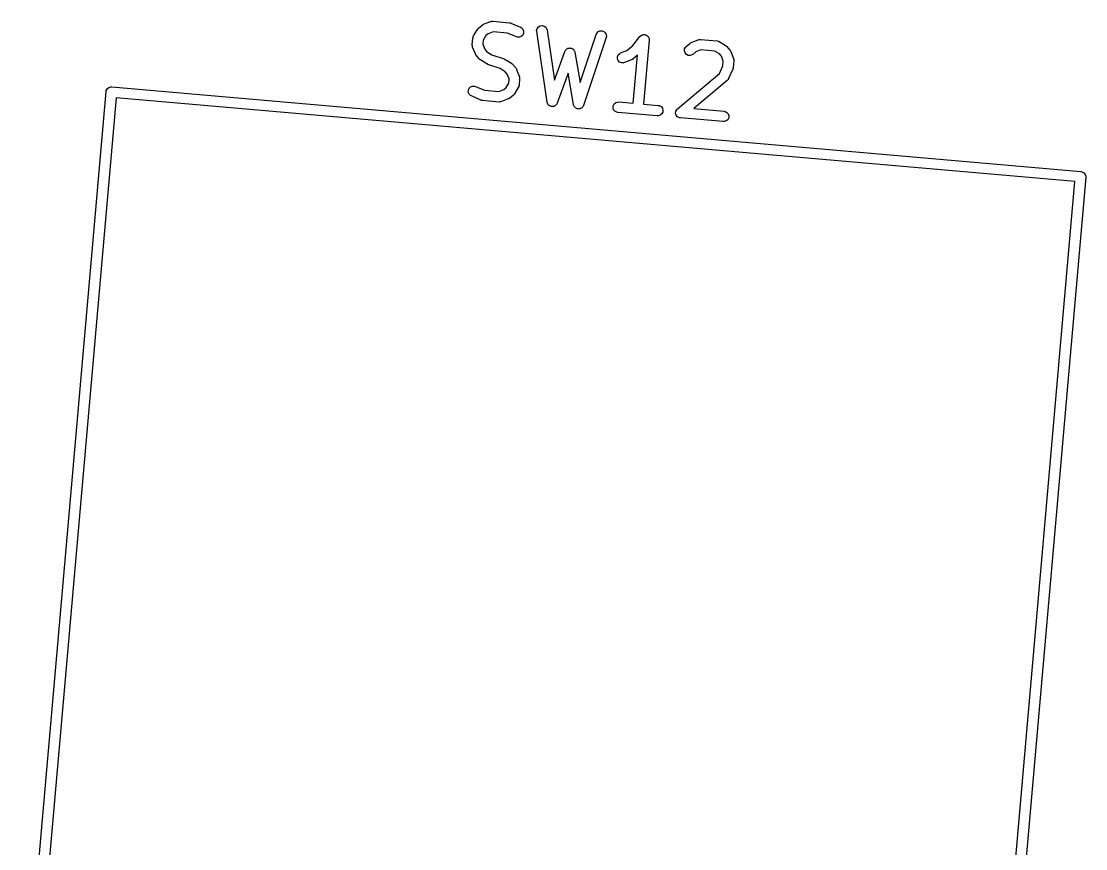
# Model space of a CAD drawing. Extents: x 2.7 to 14.1, y -9.5 to -1.1.
# Drawn here: x 4.363 to 4.966, y -5.458 to -4.989 of the extents above; entities that cross this region are included whole.
import ezdxf

# ---------------------------------------------------------------- set-up
doc = ezdxf.new("R2010")
doc.units = 0
doc.header["$MEASUREMENT"] = 0
doc.layers.add('BLACK', color=7, linetype='CONTINUOUS')

msp = doc.modelspace()

# ---------------------------------------------------------------- linework, layer by layer
at = {"layer": 'BLACK', "linetype": 'CONTINUOUS'}
for p, q in [((4.6217, -4.99299), (4.62373, -4.99129)), ((4.62373, -4.99129), (4.62398, -4.99112)), ((4.62398, -4.99112), (4.62403, -4.99107)), ((4.62403, -4.99107), (4.62413, -4.99102)), ((4.62413, -4.99102), (4.62421, -4.99096)), ((4.62421, -4.99096), (4.62429, -4.99094)), ((4.62429, -4.99094), (4.62455, -4.9908)), ((4.62455, -4.9908), (4.62845, -4.98926)), ((4.62845, -4.98926), (4.629, -4.9891)), ((4.629, -4.9891), (4.62911, -4.98911)), ((4.62911, -4.98911), (4.62921, -4.98907)), ((4.62921, -4.98907), (4.62979, -4.98907)), ((4.62979, -4.98907), (4.63913, -4.98989)), ((4.63913, -4.98989), (4.63941, -4.98994)), ((4.63941, -4.98994), (4.63949, -4.98994)), ((4.63949, -4.98994), (4.63959, -4.98997)), ((4.63959, -4.98997), (4.6397, -4.98999)), ((4.6397, -4.98999), (4.63976, -4.99003)), ((4.63976, -4.99003), (4.64004, -4.99012)), ((4.64004, -4.99012), (4.64548, -4.99248)), ((4.64548, -4.99248), (4.64599, -4.99276)), ((4.64599, -4.99276), (4.64679, -4.99358)), ((4.65488, -4.9932), (4.65556, -4.99227)), ((4.65556, -4.99227), (4.65655, -4.99168)), ((4.65655, -4.99168), (4.65769, -4.99151)), ((4.65769, -4.99151), (4.65881, -4.99179)), ((4.65881, -4.99179), (4.65974, -4.99248)), ((4.65974, -4.99248), (4.66033, -4.99347)), ((4.61814, -5.0023), (4.61847, -4.99857)), ((4.61847, -4.99857), (4.61857, -4.998)), ((4.61857, -4.998), (4.61862, -4.99791)), ((4.61862, -4.99791), (4.61864, -4.9978)), ((4.61864, -4.9978), (4.61889, -4.99728)), ((4.61889, -4.99728), (4.62109, -4.99371)), ((4.62109, -4.99371), (4.62126, -4.99348)), ((4.62126, -4.99348), (4.6213, -4.99341)), ((4.6213, -4.99341), (4.62137, -4.99333)), ((4.62137, -4.99333), (4.62144, -4.99325)), ((4.62144, -4.99325), (4.6215, -4.9932)), ((4.6215, -4.9932), (4.6217, -4.99299)), ((4.62587, -4.99721), (4.62429, -4.99978)), ((4.62716, -4.99612), (4.62587, -4.99721)), ((4.62997, -4.99501), (4.62716, -4.99612)), ((4.63813, -4.99573), (4.62997, -4.99501)), ((4.64313, -4.99789), (4.63813, -4.99573)), ((4.64369, -4.99807), (4.64313, -4.99789)), ((4.64484, -4.99809), (4.64369, -4.99807)), ((4.64591, -4.99767), (4.64484, -4.99809)), ((4.64674, -4.99686), (4.64591, -4.99767)), ((4.6472, -4.99581), (4.64674, -4.99686)), ((4.64679, -4.99358), (4.64721, -4.99466)), ((4.64721, -4.99466), (4.6472, -4.99581)), ((4.6546, -4.99431), (4.65488, -4.9932)), ((4.65462, -4.99489), (4.6546, -4.99431)), ((4.66053, -5.03493), (4.65462, -4.99489)), ((4.66033, -4.99347), (4.66047, -4.99403)), ((4.66047, -4.99403), (4.66467, -5.02249)), ((4.67928, -5.02377), (4.68836, -4.99647)), ((4.69396, -4.99833), (4.6812, -5.03674)), ((4.68836, -4.99647), (4.6886, -4.99594)), ((4.6886, -4.99594), (4.68935, -4.99507)), ((4.68935, -4.99507), (4.69038, -4.99455)), ((4.69038, -4.99455), (4.69153, -4.99447)), ((4.69153, -4.99447), (4.69262, -4.99484)), ((4.69262, -4.99484), (4.69349, -4.99559)), ((4.69349, -4.99559), (4.69401, -4.99662)), ((4.69409, -4.99777), (4.69396, -4.99833)), ((4.69401, -4.99662), (4.69409, -4.99777)), ((4.70909, -5.00273), (4.71314, -4.99768)), ((4.71314, -4.99768), (4.71354, -4.99727)), ((4.71314, -4.99768), (4.71314, -4.99768)), ((4.71314, -4.99768), (4.71314, -4.99768)), ((4.71314, -4.99768), (4.71314, -4.99768)), ((4.71354, -4.99727), (4.7138, -4.99713)), ((4.7138, -4.99713), (4.71402, -4.99694)), ((4.71402, -4.99694), (4.7143, -4.99685)), ((4.7143, -4.99685), (4.71455, -4.99671)), ((4.71455, -4.99671), (4.71484, -4.99668)), ((4.71484, -4.99668), (4.71512, -4.99659)), ((4.71512, -4.99659), (4.71541, -4.99662)), ((4.71541, -4.99662), (4.7157, -4.99658)), ((4.7157, -4.99658), (4.71598, -4.99667)), ((4.71598, -4.99667), (4.71627, -4.99669)), ((4.71627, -4.99669), (4.71652, -4.99682)), ((4.71652, -4.99682), (4.7168, -4.99691)), ((4.7168, -4.99691), (4.71703, -4.99709)), ((4.71703, -4.99709), (4.71729, -4.99722)), ((4.71729, -4.99722), (4.71748, -4.99744)), ((4.71748, -4.99744), (4.7177, -4.99763)), ((4.7177, -4.99763), (4.71784, -4.99788)), ((4.71784, -4.99788), (4.71803, -4.99811)), ((4.71803, -4.99811), (4.71812, -4.99838)), ((4.71812, -4.99838), (4.71826, -4.99864)), ((4.71826, -4.99864), (4.71829, -4.99893)), ((4.61815, -5.00288), (4.61814, -5.0023)), ((4.61818, -5.00298), (4.61815, -5.00288)), ((4.61818, -5.00309), (4.61818, -5.00298)), ((4.61833, -5.00365), (4.61818, -5.00309)), ((4.61988, -5.00755), (4.61833, -5.00365)), ((4.62429, -4.99978), (4.62408, -5.00212)), ((4.62408, -5.00212), (4.62519, -5.00493)), ((4.62519, -5.00493), (4.62628, -5.00623)), ((4.67133, -5.005), (4.6715, -5.0049)), ((4.6715, -5.0049), (4.67163, -5.00476)), ((4.67163, -5.00476), (4.67198, -5.00459)), ((4.67198, -5.00459), (4.67231, -5.00438)), ((4.67231, -5.00438), (4.6725, -5.00435)), ((4.6725, -5.00435), (4.67267, -5.00427)), ((4.67267, -5.00427), (4.67306, -5.00425)), ((4.67306, -5.00425), (4.67344, -5.00419)), ((4.67344, -5.00419), (4.67363, -5.00423)), ((4.67363, -5.00423), (4.67382, -5.00422)), ((4.67382, -5.00422), (4.67419, -5.00435)), ((4.67419, -5.00435), (4.67457, -5.00444)), ((4.67457, -5.00444), (4.67472, -5.00455)), ((4.67472, -5.00455), (4.6749, -5.00461)), ((4.6749, -5.00461), (4.67519, -5.00487)), ((4.67519, -5.00487), (4.67551, -5.0051)), ((4.70562, -5.00564), (4.70909, -5.00273)), ((4.71838, -4.99978), (4.71521, -5.03606)), ((4.71829, -4.99893), (4.71838, -4.9992)), ((4.71838, -4.9992), (4.71838, -4.99978)), ((4.71838, -4.99978), (4.71838, -4.99978)), ((4.71838, -4.99978), (4.71838, -4.99978)), ((4.71838, -4.99978), (4.71838, -4.99978)), ((4.73833, -5.00587), (4.73843, -5.00472)), ((4.73843, -5.00472), (4.73896, -5.0037)), ((4.73896, -5.0037), (4.73936, -5.00329)), ((4.73936, -5.00329), (4.7414, -5.00158)), ((4.7414, -5.00158), (4.74164, -5.00142)), ((4.74164, -5.00142), (4.74169, -5.00136)), ((4.74169, -5.00136), (4.74179, -5.00131)), ((4.74179, -5.00131), (4.74187, -5.00126)), ((4.74187, -5.00126), (4.74195, -5.00123)), ((4.74195, -5.00123), (4.74221, -5.0011)), ((4.74221, -5.0011), (4.74611, -4.99956)), ((4.74611, -4.99956), (4.74666, -4.9994)), ((4.74666, -4.9994), (4.74677, -4.9994)), ((4.74677, -4.9994), (4.74687, -4.99937)), ((4.74687, -4.99937), (4.74745, -4.99936)), ((4.74745, -4.99936), (4.75679, -5.00018)), ((4.75679, -5.00018), (4.75736, -5.00029)), ((4.75736, -5.00029), (4.75745, -5.00033)), ((4.75745, -5.00033), (4.75756, -5.00035)), ((4.75756, -5.00035), (4.75808, -5.0006)), ((4.75808, -5.0006), (4.76165, -5.0028)), ((4.76165, -5.0028), (4.76188, -5.00298)), ((4.76188, -5.00298), (4.76195, -5.00301)), ((4.76195, -5.00301), (4.76203, -5.00309)), ((4.76203, -5.00309), (4.76211, -5.00315)), ((4.76211, -5.00315), (4.76215, -5.00321)), ((4.76215, -5.00321), (4.76236, -5.00342)), ((4.76236, -5.00342), (4.76407, -5.00545)), ((4.62001, -5.00781), (4.61988, -5.00755)), ((4.62003, -5.00788), (4.62001, -5.00781)), ((4.62009, -5.00797), (4.62003, -5.00788)), ((4.62014, -5.00806), (4.62009, -5.00797)), ((4.62019, -5.00812), (4.62014, -5.00806)), ((4.62036, -5.00836), (4.62019, -5.00812)), ((4.62206, -5.01039), (4.62036, -5.00836)), ((4.62227, -5.01059), (4.62206, -5.01039)), ((4.62232, -5.01066), (4.62227, -5.01059)), ((4.6224, -5.01072), (4.62232, -5.01066)), ((4.62248, -5.01079), (4.6224, -5.01072)), ((4.62255, -5.01083), (4.62248, -5.01079)), ((4.62278, -5.01101), (4.62255, -5.01083)), ((4.62628, -5.00623), (4.62917, -5.008)), ((4.62917, -5.008), (4.63617, -5.01042)), ((4.63617, -5.01042), (4.63621, -5.01043)), ((4.63621, -5.01043), (4.63623, -5.01044)), ((4.63623, -5.01044), (4.63646, -5.01055)), ((4.63646, -5.01055), (4.63669, -5.01066)), ((4.63669, -5.01066), (4.63671, -5.01067)), ((4.63671, -5.01067), (4.63675, -5.01069)), ((4.63675, -5.01069), (4.64032, -5.01289)), ((4.66467, -5.02249), (4.6706, -5.00613)), ((4.6706, -5.00613), (4.67066, -5.006)), ((4.67066, -5.006), (4.67067, -5.00594)), ((4.67067, -5.00594), (4.67072, -5.00588)), ((4.67072, -5.00588), (4.67085, -5.00561)), ((4.67085, -5.00561), (4.67111, -5.00532)), ((4.67111, -5.00532), (4.67133, -5.005)), ((4.67551, -5.0051), (4.67561, -5.00526)), ((4.67561, -5.00526), (4.67575, -5.00539)), ((4.67575, -5.00539), (4.67592, -5.00574)), ((4.67592, -5.00574), (4.67613, -5.00607)), ((4.67613, -5.00607), (4.67621, -5.00636)), ((4.67621, -5.00636), (4.67624, -5.00643)), ((4.67624, -5.00643), (4.67624, -5.00649)), ((4.67624, -5.00649), (4.67628, -5.00663)), ((4.67628, -5.00663), (4.67928, -5.02377)), ((4.70035, -5.01028), (4.70037, -5.00913)), ((4.70077, -5.01135), (4.70035, -5.01028)), ((4.70037, -5.00913), (4.70083, -5.00807)), ((4.70083, -5.00807), (4.70166, -5.00727)), ((4.70166, -5.00727), (4.70217, -5.00701)), ((4.70217, -5.00701), (4.70562, -5.00564)), ((4.70824, -5.01096), (4.70434, -5.0125)), ((4.7085, -5.01082), (4.70824, -5.01096)), ((4.70857, -5.0108), (4.7085, -5.01082)), ((4.70866, -5.01074), (4.70857, -5.0108)), ((4.70875, -5.01069), (4.70866, -5.01074)), ((4.70881, -5.01064), (4.70875, -5.01069)), ((4.70905, -5.01047), (4.70881, -5.01064)), ((4.71172, -5.00824), (4.70905, -5.01047)), ((4.70933, -5.03555), (4.71172, -5.00824)), ((4.73867, -5.00697), (4.73833, -5.00587)), ((4.73941, -5.00785), (4.73867, -5.00697)), ((4.74044, -5.00838), (4.73941, -5.00785)), ((4.74158, -5.00848), (4.74044, -5.00838)), ((4.74268, -5.00814), (4.74158, -5.00848)), ((4.74316, -5.00781), (4.74268, -5.00814)), ((4.74482, -5.00641), (4.74316, -5.00781)), ((4.74763, -5.00531), (4.74482, -5.00641)), ((4.75558, -5.006), (4.74763, -5.00531)), ((4.75815, -5.00758), (4.75558, -5.006)), ((4.75924, -5.00888), (4.75815, -5.00758)), ((4.76034, -5.01168), (4.75924, -5.00888)), ((4.76407, -5.00545), (4.76423, -5.00569)), ((4.76423, -5.00569), (4.76429, -5.00575)), ((4.76429, -5.00575), (4.76434, -5.00584)), ((4.76434, -5.00584), (4.7644, -5.00593)), ((4.7644, -5.00593), (4.76442, -5.006)), ((4.76442, -5.006), (4.76455, -5.00626)), ((4.76455, -5.00626), (4.76609, -5.01016)), ((4.76609, -5.01016), (4.76625, -5.01072)), ((4.76625, -5.01072), (4.76625, -5.01082)), ((4.76625, -5.01082), (4.76628, -5.01092)), ((4.76628, -5.01092), (4.76629, -5.0115)), ((4.62635, -5.0132), (4.62278, -5.01101)), ((4.62639, -5.01322), (4.62635, -5.0132)), ((4.62641, -5.01324), (4.62639, -5.01322)), ((4.62664, -5.01334), (4.62641, -5.01324)), ((4.62687, -5.01346), (4.62664, -5.01334)), ((4.62689, -5.01346), (4.62687, -5.01346)), ((4.62693, -5.01348), (4.62689, -5.01346)), ((4.63393, -5.01589), (4.62693, -5.01348)), ((4.63682, -5.01767), (4.63393, -5.01589)), ((4.64032, -5.01289), (4.64056, -5.01306)), ((4.64056, -5.01306), (4.64062, -5.0131)), ((4.64062, -5.0131), (4.6407, -5.01317)), ((4.6407, -5.01317), (4.64078, -5.01324)), ((4.64078, -5.01324), (4.64083, -5.0133)), ((4.64083, -5.0133), (4.64104, -5.0135)), ((4.64104, -5.0135), (4.64274, -5.01553)), ((4.64274, -5.01553), (4.64291, -5.01578)), ((4.64291, -5.01578), (4.64296, -5.01583)), ((4.64296, -5.01583), (4.64301, -5.01593)), ((4.64301, -5.01593), (4.64307, -5.01601)), ((4.64307, -5.01601), (4.64309, -5.01609)), ((4.64309, -5.01609), (4.64323, -5.01635)), ((4.64323, -5.01635), (4.64477, -5.02025)), ((4.70158, -5.01218), (4.70077, -5.01135)), ((4.70263, -5.01264), (4.70158, -5.01218)), ((4.70378, -5.01266), (4.70263, -5.01264)), ((4.70434, -5.0125), (4.70378, -5.01266)), ((4.75823, -5.01861), (4.76012, -5.01425)), ((4.76012, -5.01425), (4.76034, -5.01168)), ((4.76573, -5.01615), (4.76337, -5.02159)), ((4.76582, -5.01588), (4.76573, -5.01615)), ((4.76586, -5.01581), (4.76582, -5.01588)), ((4.76587, -5.0157), (4.76586, -5.01581)), ((4.76591, -5.0156), (4.76587, -5.0157)), ((4.76596, -5.01524), (4.76591, -5.01553)), ((4.76591, -5.01553), (4.76591, -5.0156)), ((4.76629, -5.0115), (4.76596, -5.01524)), ((4.63791, -5.01896), (4.63682, -5.01767)), ((4.63902, -5.02177), (4.63791, -5.01896)), ((4.63881, -5.02411), (4.63902, -5.02177)), ((4.64496, -5.02159), (4.64464, -5.02532)), ((4.64477, -5.02025), (4.64493, -5.0208)), ((4.64493, -5.0208), (4.64492, -5.02091)), ((4.64492, -5.02091), (4.64496, -5.02101)), ((4.64496, -5.02101), (4.64496, -5.02159)), ((4.67238, -5.01855), (4.66623, -5.0355)), ((4.67549, -5.03631), (4.67238, -5.01855)), ((4.73439, -5.03861), (4.75823, -5.01861)), ((4.76256, -5.02268), (4.74365, -5.03855)), ((4.76297, -5.02227), (4.76256, -5.02268)), ((4.76301, -5.02217), (4.76297, -5.02227)), ((4.76309, -5.0221), (4.76301, -5.02217)), ((4.76337, -5.02159), (4.76309, -5.0221)), ((4.36264, -5.57803), (4.41068, -5.02895)), ((4.41068, -5.02895), (4.41078, -5.02838)), ((4.41078, -5.02838), (4.41132, -5.02736)), ((4.41132, -5.02736), (4.4122, -5.02662)), ((4.4122, -5.02662), (4.4133, -5.02627)), ((4.4133, -5.02627), (4.41388, -5.02627)), ((4.41388, -5.02627), (4.96296, -5.0743)), ((4.61589, -5.02924), (4.61591, -5.02809)), ((4.61591, -5.02809), (4.61636, -5.02703)), ((4.61636, -5.02703), (4.61719, -5.02623)), ((4.61719, -5.02623), (4.61826, -5.0258)), ((4.61826, -5.0258), (4.61942, -5.02582)), ((4.61942, -5.02582), (4.61997, -5.026)), ((4.61997, -5.026), (4.62497, -5.02817)), ((4.62497, -5.02817), (4.63313, -5.02888)), ((4.63313, -5.02888), (4.63594, -5.02777)), ((4.63594, -5.02777), (4.63724, -5.02668)), ((4.63724, -5.02668), (4.63881, -5.02411)), ((4.64421, -5.02661), (4.64202, -5.03018)), ((4.64446, -5.02609), (4.64421, -5.02661)), ((4.64448, -5.02599), (4.64446, -5.02609)), ((4.64453, -5.02589), (4.64448, -5.02599)), ((4.64464, -5.02532), (4.64453, -5.02589)), ((4.4163, -5.03241), (4.36878, -5.57561)), ((4.9595, -5.07993), (4.4163, -5.03241)), ((4.61631, -5.03031), (4.61589, -5.02924)), ((4.61711, -5.03114), (4.61631, -5.03031)), ((4.61762, -5.03142), (4.61711, -5.03114)), ((4.62306, -5.03378), (4.61762, -5.03142)), ((4.62334, -5.03387), (4.62306, -5.03378)), ((4.62341, -5.0339), (4.62334, -5.03387)), ((4.62351, -5.03392), (4.62341, -5.0339)), ((4.62361, -5.03395), (4.62351, -5.03392)), ((4.62369, -5.03395), (4.62361, -5.03395)), ((4.62397, -5.03401), (4.62369, -5.03395)), ((4.63331, -5.03483), (4.62397, -5.03401)), ((4.63389, -5.03482), (4.63331, -5.03483)), ((4.63399, -5.03479), (4.63389, -5.03482)), ((4.6341, -5.03479), (4.63399, -5.03479)), ((4.63466, -5.03463), (4.6341, -5.03479)), ((4.63855, -5.03309), (4.63466, -5.03463)), ((4.63881, -5.03295), (4.63855, -5.03309)), ((4.63889, -5.03293), (4.63881, -5.03295)), ((4.63898, -5.03287), (4.63889, -5.03293)), ((4.63907, -5.03282), (4.63898, -5.03287)), ((4.63913, -5.03277), (4.63907, -5.03282)), ((4.63937, -5.0326), (4.63913, -5.03277)), ((4.6414, -5.0309), (4.63937, -5.0326)), ((4.6416, -5.03069), (4.6414, -5.0309)), ((4.64167, -5.03065), (4.6416, -5.03069)), ((4.64173, -5.03056), (4.64167, -5.03065)), ((4.6418, -5.03049), (4.64173, -5.03056)), ((4.64184, -5.03042), (4.6418, -5.03049)), ((4.64202, -5.03018), (4.64184, -5.03042)), ((4.66058, -5.03513), (4.66053, -5.03493)), ((4.69938, -5.03518), (4.70048, -5.03483)), ((4.70048, -5.03483), (4.70106, -5.03482)), ((4.70106, -5.03482), (4.70933, -5.03555)), ((4.66059, -5.0352), (4.66058, -5.03513)), ((4.66062, -5.03527), (4.66059, -5.0352)), ((4.66067, -5.03549), (4.66062, -5.03527)), ((4.66089, -5.03586), (4.66067, -5.03549)), ((4.66107, -5.03625), (4.66089, -5.03586)), ((4.66119, -5.03635), (4.66107, -5.03625)), ((4.66126, -5.03648), (4.66119, -5.03635)), ((4.66161, -5.03673), (4.66126, -5.03648)), ((4.66192, -5.03702), (4.66161, -5.03673)), ((4.66207, -5.03708), (4.66192, -5.03702)), ((4.66219, -5.03717), (4.66207, -5.03708)), ((4.6626, -5.03727), (4.66219, -5.03717)), ((4.66301, -5.03742), (4.6626, -5.03727)), ((4.66316, -5.03741), (4.66301, -5.03742)), ((4.66331, -5.03745), (4.66316, -5.03741)), ((4.66373, -5.03738), (4.66331, -5.03745)), ((4.66416, -5.03737), (4.66373, -5.03738)), ((4.6643, -5.0373), (4.66416, -5.03737)), ((4.66445, -5.03728), (4.6643, -5.0373)), ((4.66481, -5.03706), (4.66445, -5.03728)), ((4.6652, -5.03688), (4.66481, -5.03706)), ((4.6653, -5.03677), (4.6652, -5.03688)), ((4.66543, -5.03669), (4.6653, -5.03677)), ((4.66569, -5.03634), (4.66543, -5.03669)), ((4.66598, -5.03603), (4.66569, -5.03634)), ((4.66608, -5.03582), (4.66598, -5.03603)), ((4.66612, -5.03576), (4.66608, -5.03582)), ((4.66614, -5.03569), (4.66612, -5.03576)), ((4.66623, -5.0355), (4.66614, -5.03569)), ((4.67554, -5.03652), (4.67549, -5.03631)), ((4.67555, -5.03659), (4.67554, -5.03652)), ((4.67558, -5.03665), (4.67555, -5.03659)), ((4.67564, -5.03687), (4.67558, -5.03665)), ((4.67587, -5.03723), (4.67564, -5.03687)), ((4.67606, -5.03762), (4.67587, -5.03723)), ((4.67618, -5.03772), (4.67606, -5.03762)), ((4.67626, -5.03784), (4.67618, -5.03772)), ((4.67661, -5.03809), (4.67626, -5.03784)), ((4.67693, -5.03837), (4.67661, -5.03809)), ((4.67708, -5.03842), (4.67693, -5.03837)), ((4.6772, -5.03851), (4.67708, -5.03842)), ((4.67762, -5.0386), (4.6772, -5.03851)), ((4.67803, -5.03873), (4.67762, -5.0386)), ((4.67818, -5.03872), (4.67803, -5.03873)), ((4.67833, -5.03876), (4.67818, -5.03872)), ((4.67875, -5.03868), (4.67833, -5.03876)), ((4.67918, -5.03865), (4.67875, -5.03868)), ((4.67931, -5.03858), (4.67918, -5.03865)), ((4.67946, -5.03856), (4.67931, -5.03858)), ((4.67982, -5.03833), (4.67946, -5.03856)), ((4.68021, -5.03814), (4.67982, -5.03833)), ((4.6803, -5.03802), (4.68021, -5.03814)), ((4.68043, -5.03794), (4.6803, -5.03802)), ((4.68068, -5.03759), (4.68043, -5.03794)), ((4.68096, -5.03727), (4.68068, -5.03759)), ((4.68105, -5.03706), (4.68096, -5.03727)), ((4.68109, -5.037), (4.68105, -5.03706)), ((4.68111, -5.03693), (4.68109, -5.037)), ((4.6812, -5.03674), (4.68111, -5.03693)), ((4.69787, -5.03809), (4.69797, -5.03694)), ((4.69822, -5.03919), (4.69787, -5.03809)), ((4.69797, -5.03694), (4.6985, -5.03592)), ((4.69896, -5.04007), (4.69822, -5.03919)), ((4.6985, -5.03592), (4.69938, -5.03518)), ((4.69998, -5.0406), (4.69896, -5.04007)), ((4.70055, -5.04071), (4.69998, -5.0406)), ((4.72296, -5.04267), (4.70055, -5.04071)), ((4.71521, -5.03606), (4.72347, -5.03679)), ((4.72347, -5.03679), (4.72404, -5.03689)), ((4.72404, -5.03689), (4.72506, -5.03742)), ((4.72506, -5.03742), (4.72581, -5.03831)), ((4.72605, -5.04055), (4.72552, -5.04157)), ((4.72581, -5.03831), (4.72615, -5.03941)), ((4.72615, -5.03941), (4.72605, -5.04055)), ((4.73335, -5.04119), (4.73346, -5.04004)), ((4.73346, -5.04004), (4.73399, -5.03902)), ((4.73399, -5.03902), (4.73439, -5.03861)), ((4.74365, -5.03855), (4.76083, -5.04005)), ((4.76083, -5.04005), (4.7614, -5.04016)), ((4.7614, -5.04016), (4.76242, -5.04069)), ((4.76242, -5.04069), (4.76316, -5.04157)), ((4.72354, -5.04266), (4.72296, -5.04267)), ((4.72464, -5.04232), (4.72354, -5.04266)), ((4.72552, -5.04157), (4.72464, -5.04232)), ((4.7337, -5.04229), (4.73335, -5.04119)), ((4.73444, -5.04317), (4.7337, -5.04229)), ((4.73546, -5.04371), (4.73444, -5.04317)), ((4.73603, -5.04381), (4.73546, -5.04371)), ((4.76031, -5.04594), (4.73603, -5.04381)), ((4.76089, -5.04593), (4.76031, -5.04594)), ((4.76199, -5.04558), (4.76089, -5.04593)), ((4.76287, -5.04484), (4.76199, -5.04558)), ((4.7634, -5.04382), (4.76287, -5.04484)), ((4.76316, -5.04157), (4.7635, -5.04267)), ((4.7635, -5.04267), (4.7634, -5.04382)), ((4.96296, -5.0743), (4.96353, -5.07441)), ((4.96353, -5.07441), (4.96455, -5.07494)), ((4.96455, -5.07494), (4.96529, -5.07582)), ((4.96529, -5.07582), (4.96564, -5.07692)), ((4.96564, -5.07692), (4.96564, -5.0775)), ((4.91198, -5.62313), (4.9595, -5.07993)), ((4.96564, -5.0775), (4.91761, -5.62659))]:
    msp.add_line(p, q, dxfattribs=at)

doc.saveas('drawing.dxf')
